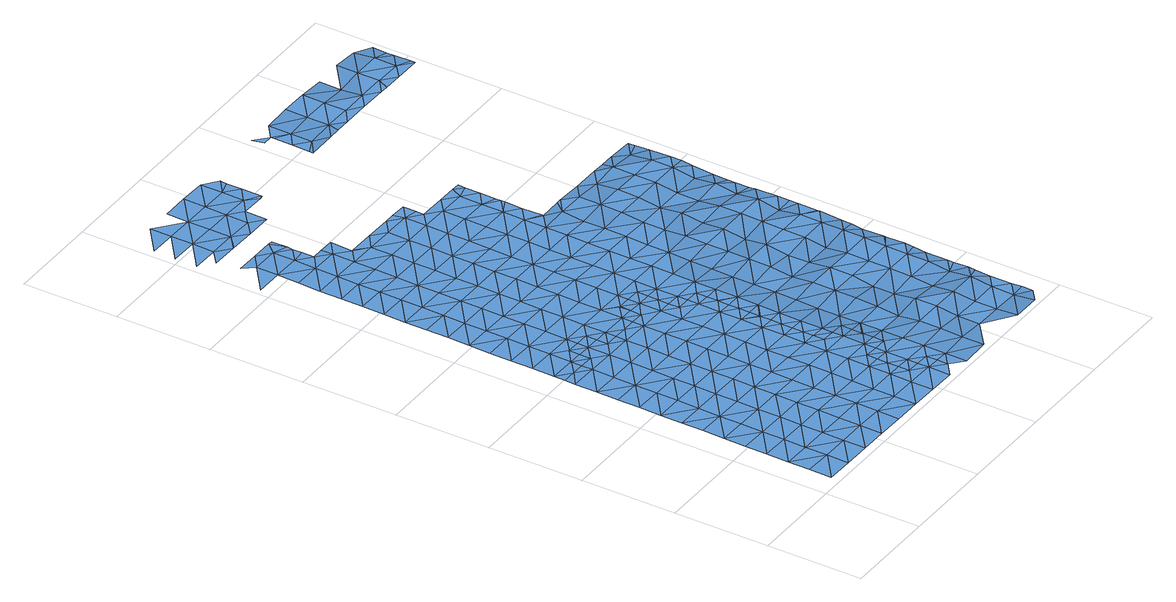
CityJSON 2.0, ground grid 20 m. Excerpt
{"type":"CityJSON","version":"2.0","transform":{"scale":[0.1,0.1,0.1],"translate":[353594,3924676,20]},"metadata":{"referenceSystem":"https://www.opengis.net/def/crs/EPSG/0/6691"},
"CityObjects":{
"waterbody1":{"type":"WaterBody","attributes":{"name":"3","class":"1140","function":"1","WaterBodyRiverFloodingRiskAttribute.description":"6","WaterBodyRiverFloodingRiskAttribute.rankOrg":"2","WaterBodyRiverFloodingRiskAttribute.adminType":"2","WaterBodyRiverFloodingRiskAttribute.scale":"L2"},"geometry":[{"type":"MultiSurface","lod":"1","boundaries":[[[0,1,2]],[[3,1,0]],[[2,1,4]],[[5,6,4]],[[7,5,4]],[[7,4,1]],[[6,8,9]],[[9,8,10]],[[3,11,1]],[[6,5,8]],[[10,12,13]],[[7,1,11]],[[3,14,11]],[[10,8,15]],[[16,17,7]],[[18,13,12]],[[10,15,12]],[[18,19,20]],[[7,11,16]],[[5,7,17]],[[5,21,8]],[[12,19,18]],[[14,22,11]],[[23,24,20]],[[22,16,11]],[[5,17,21]],[[25,20,19]],[[15,8,26]],[[24,27,28]],[[12,15,26]],[[14,29,22]],[[23,20,25]],[[23,27,24]],[[30,17,16]],[[27,31,28]],[[8,21,26]],[[32,30,16]],[[32,16,22]],[[33,21,17]],[[34,35,31]],[[12,26,36]],[[19,12,37]],[[38,39,35]],[[37,12,36]],[[40,34,31]],[[40,31,27]],[[21,41,26]],[[25,19,42]],[[34,38,35]],[[43,44,29]],[[33,41,21]],[[45,27,23]],[[17,30,33]],[[19,37,42]],[[22,29,44]],[[22,46,32]],[[23,25,45]],[[32,46,30]],[[47,37,36]],[[25,42,45]],[[36,26,48]],[[27,49,40]],[[50,38,34]],[[48,47,36]],[[22,44,46]],[[51,49,27]],[[30,52,33]],[[26,41,48]],[[53,42,37]],[[46,52,30]],[[27,45,51]],[[40,54,34]],[[34,55,50]],[[43,56,44]],[[49,54,40]],[[33,57,41]],[[58,46,44]],[[53,37,47]],[[53,59,42]],[[34,54,55]],[[45,59,51]],[[33,52,57]],[[45,42,59]],[[48,41,60]],[[46,61,52]],[[60,41,57]],[[44,56,58]],[[54,62,55]],[[48,63,47]],[[62,64,65]],[[65,55,62]],[[66,63,48]],[[63,53,47]],[[61,46,58]],[[67,54,49]],[[48,60,66]],[[51,59,68]],[[49,51,69]],[[70,64,62]],[[71,62,54]],[[69,51,68]],[[72,60,57]],[[56,73,58]],[[52,61,74]],[[57,52,75]],[[67,71,54]],[[53,76,59]],[[77,70,62]],[[71,78,62]],[[75,52,74]],[[72,66,60]],[[78,77,62]],[[67,49,69]],[[79,53,63]],[[58,80,61]],[[59,81,68]],[[56,82,73]],[[76,81,59]],[[57,75,72]],[[53,79,76]],[[61,83,74]],[[66,84,63]],[[68,85,69]],[[86,71,67]],[[80,83,61]],[[58,73,80]],[[81,85,68]],[[87,79,63]],[[74,88,75]],[[66,72,89]],[[84,87,63]],[[85,90,69]],[[66,89,84]],[[82,91,73]],[[86,67,92]],[[75,93,72]],[[90,92,67]],[[79,94,76]],[[67,69,90]],[[88,93,75]],[[80,73,95]],[[87,94,79]],[[74,83,88]],[[72,93,89]],[[96,97,80]],[[80,97,83]],[[73,91,95]],[[80,95,96]],[[82,98,91]],[[81,76,94]],[[99,85,81]],[[89,100,84]],[[93,100,89]],[[97,101,83]],[[102,92,90]],[[101,103,83]],[[83,103,88]],[[104,95,91]],[[105,91,98]],[[85,106,90]],[[81,94,99]],[[99,106,85]],[[90,107,102]],[[108,93,88]],[[103,108,88]],[[109,110,84]],[[111,104,91]],[[87,110,94]],[[84,100,109]],[[87,84,110]],[[112,100,93]],[[113,111,91]],[[114,108,103]],[[113,91,105]],[[90,115,107]],[[116,112,93]],[[117,99,94]],[[112,118,100]],[[90,106,115]],[[118,119,100]],[[100,119,109]],[[114,120,108]],[[111,113,121]],[[122,117,94]],[[117,106,99]],[[116,93,108]],[[122,94,110]],[[123,124,125]],[[115,126,107]],[[123,126,124]],[[123,107,126]],[[127,128,109]],[[120,129,108]],[[109,128,110]],[[106,130,115]],[[109,119,127]],[[131,112,116]],[[132,116,108]],[[117,133,106]],[[134,124,126]],[[135,132,108]],[[130,136,115]],[[137,138,110]],[[108,129,135]],[[136,139,115]],[[110,128,137]],[[106,133,130]],[[122,110,138]],[[126,115,139]],[[140,134,126]],[[141,116,132]],[[142,143,116]],[[122,138,144]],[[142,116,141]],[[145,146,122]],[[131,116,143]],[[147,140,126]],[[122,144,145]],[[117,122,146]],[[126,139,147]],[[148,130,133]],[[149,150,117]],[[117,151,133]],[[149,117,146]],[[147,152,140]],[[153,148,133]],[[117,150,151]],[[151,154,133]],[[154,153,133]]]}]},
"waterbody2":{"type":"WaterBody","attributes":{"name":"3","class":"1140","function":"1","WaterBodyRiverFloodingRiskAttribute.description":"6","WaterBodyRiverFloodingRiskAttribute.rankOrg":"1","WaterBodyRiverFloodingRiskAttribute.adminType":"2","WaterBodyRiverFloodingRiskAttribute.scale":"L2"},"geometry":[{"type":"MultiSurface","lod":"1","boundaries":[[[39,38,155]],[[156,155,38]],[[155,157,158]],[[156,157,155]],[[50,156,38]],[[158,159,160]],[[157,159,158]],[[160,161,162]],[[50,55,156]],[[161,163,162]],[[55,65,156]],[[65,64,156]],[[156,64,157]],[[160,159,161]],[[164,165,163]],[[64,166,157]],[[157,166,159]],[[167,163,161]],[[168,169,165]],[[164,163,167]],[[168,170,169]],[[70,166,64]],[[168,165,164]],[[161,171,167]],[[172,173,170]],[[159,166,174]],[[161,159,171]],[[168,175,170]],[[70,77,166]],[[159,174,171]],[[173,176,177]],[[77,178,166]],[[172,170,175]],[[179,77,78]],[[166,180,174]],[[181,182,177]],[[78,71,179]],[[167,171,183]],[[164,167,184]],[[164,185,168]],[[179,71,86]],[[184,167,183]],[[184,185,164]],[[185,175,168]],[[179,178,77]],[[176,173,172]],[[176,181,177]],[[186,171,174]],[[182,187,188]],[[86,92,179]],[[180,186,174]],[[166,178,180]],[[171,186,183]],[[189,190,188]],[[191,192,193]],[[175,194,172]],[[179,195,178]],[[187,182,181]],[[187,189,188]],[[196,184,183]],[[189,192,190]],[[197,175,185]],[[172,194,176]],[[179,92,195]],[[198,196,183]],[[194,175,197]],[[178,199,180]],[[200,181,176]],[[102,195,92]],[[198,183,186]],[[184,196,185]],[[193,201,202]],[[189,203,192]],[[192,204,193]],[[96,205,97]],[[96,95,205]],[[206,187,181]],[[185,207,197]],[[178,195,199]],[[200,176,194]],[[180,208,186]],[[95,104,205]],[[196,207,185]],[[101,114,103]],[[205,209,97]],[[102,107,195]],[[209,114,101]],[[101,97,209]],[[193,204,201]],[[180,199,210]],[[104,111,205]],[[107,123,195]],[[192,203,204]],[[207,211,197]],[[181,200,206]],[[123,125,195]],[[195,125,199]],[[187,212,189]],[[213,203,189]],[[208,180,210]],[[198,186,208]],[[120,114,209]],[[194,197,211]],[[125,124,199]],[[214,209,205]],[[198,215,196]],[[211,216,194]],[[194,217,200]],[[187,206,218]],[[214,205,111]],[[219,215,198]],[[124,220,199]],[[221,105,222]],[[113,105,221]],[[223,201,204]],[[203,224,204]],[[219,198,208]],[[225,224,203]],[[189,212,213]],[[121,113,221]],[[225,203,213]],[[111,121,221]],[[131,118,112]],[[187,218,212]],[[196,226,207]],[[120,209,129]],[[200,227,206]],[[224,228,204]],[[228,223,204]],[[215,226,196]],[[214,111,221]],[[118,229,119]],[[217,194,216]],[[212,230,213]],[[210,199,231]],[[210,232,208]],[[207,233,211]],[[222,234,221]],[[118,131,229]],[[235,209,214]],[[129,209,235]],[[124,134,220]],[[226,233,207]],[[127,236,128]],[[199,220,231]],[[218,206,227]],[[127,119,236]],[[223,228,237]],[[200,217,227]],[[119,229,236]],[[212,218,238]],[[131,143,229]],[[239,238,218]],[[240,230,212]],[[235,241,129]],[[134,140,220]],[[241,132,135]],[[219,208,232]],[[238,240,212]],[[135,129,241]],[[210,231,232]],[[148,242,130]],[[243,215,219]],[[137,128,244]],[[214,221,245]],[[246,141,132]],[[136,130,242]],[[247,235,214]],[[128,236,244]],[[138,137,244]],[[216,211,248]],[[216,249,217]],[[139,136,242]],[[218,227,239]],[[250,236,229]],[[221,234,245]],[[239,251,238]],[[246,143,142]],[[252,243,219]],[[253,229,143]],[[248,211,233]],[[246,132,241]],[[144,138,254]],[[142,141,246]],[[252,219,232]],[[255,152,147]],[[145,144,254]],[[256,220,140]],[[220,257,231]],[[147,139,255]],[[258,241,235]],[[138,244,254]],[[146,145,254]],[[139,242,255]],[[148,153,242]],[[256,257,220]],[[214,245,247]],[[247,258,235]],[[226,215,243]],[[259,233,226]],[[231,257,232]],[[253,143,246]],[[149,260,150]],[[260,146,254]],[[149,146,260]],[[260,151,150]],[[140,152,256]],[[216,248,249]],[[243,259,226]],[[250,229,253]],[[244,236,250]],[[227,217,261]],[[152,255,256]],[[241,262,246]],[[234,263,245]],[[153,264,242]],[[265,254,244]],[[251,239,266]],[[260,267,151]],[[258,262,241]],[[250,268,244]],[[261,217,249]],[[239,227,261]],[[232,269,252]],[[154,267,153]],[[154,151,267]],[[257,269,232]],[[259,270,233]],[[268,265,244]],[[271,247,245]],[[265,260,254]],[[255,242,264]],[[246,272,253]],[[267,264,153]],[[262,272,246]],[[248,233,270]],[[239,273,266]],[[263,271,245]],[[248,274,249]],[[275,258,247]],[[239,261,273]],[[243,252,276]],[[277,267,260]],[[272,278,253]],[[253,279,250]],[[280,259,243]],[[255,264,281]],[[256,255,282]],[[283,261,249]],[[252,269,276]],[[248,270,284]],[[285,277,260]],[[286,262,258]],[[257,256,282]],[[285,260,265]],[[287,280,243]],[[267,277,264]],[[255,281,282]],[[274,248,284]],[[274,283,249]],[[288,266,273]],[[287,243,276]],[[289,270,259]],[[282,290,257]],[[275,247,271]],[[291,273,261]],[[275,286,258]],[[268,250,279]],[[253,278,279]],[[280,289,259]],[[279,292,268]],[[269,293,276]],[[264,294,281]],[[295,271,263]],[[269,257,293]],[[286,296,262]],[[265,268,292]],[[297,285,265]],[[298,278,272]],[[299,295,263]],[[272,262,296]],[[284,270,289]],[[257,290,293]],[[273,291,288]],[[264,277,300]],[[281,301,282]],[[302,274,284]],[[261,283,291]],[[303,275,271]],[[278,298,279]],[[295,304,271]],[[264,300,294]],[[265,292,297]],[[305,280,287]],[[306,284,289]],[[307,283,274]],[[276,293,308]],[[303,286,275]],[[287,276,309]],[[298,272,296]],[[310,288,291]],[[311,300,277]],[[301,281,294]],[[312,291,283]],[[290,282,301]],[[309,276,308]],[[302,284,306]],[[302,307,274]],[[313,293,290]],[[285,297,314]],[[277,285,311]],[[315,289,280]],[[301,316,290]],[[317,296,286]],[[318,319,279]],[[320,295,299]],[[321,310,291]],[[271,304,303]],[[311,285,314]],[[322,294,300]],[[316,313,290]],[[292,319,297]],[[313,308,293]],[[305,287,309]],[[305,315,280]],[[279,298,318]],[[292,279,319]],[[323,291,312]],[[283,307,312]],[[311,322,300]],[[324,306,289]],[[291,323,321]],[[325,301,294]],[[295,326,304]],[[327,309,308]],[[286,303,317]],[[297,328,314]],[[306,324,302]],[[313,327,308]],[[299,329,320]],[[330,297,319]],[[304,331,303]],[[332,311,314]],[[333,305,309]],[[296,317,334]],[[325,294,322]],[[298,296,335]],[[324,289,315]],[[336,316,301]],[[337,307,302]],[[335,296,334]],[[318,298,335]],[[295,320,326]],[[338,315,305]],[[328,297,330]],[[303,331,317]],[[312,307,339]],[[340,336,301]],[[333,309,327]],[[329,341,320]],[[301,325,340]],[[316,342,313]],[[343,338,305]],[[344,334,317]],[[319,318,345]],[[302,324,337]],[[346,330,319]],[[337,347,307]],[[304,326,331]],[[348,324,315]],[[345,318,335]],[[349,348,315]],[[342,327,313]],[[349,315,338]],[[314,328,332]],[[341,350,320]],[[351,326,320]],[[345,346,319]],[[350,351,320]],[[343,305,333]],[[322,311,352]],[[339,307,347]],[[352,311,332]],[[352,353,322]],[[353,340,325]],[[317,331,344]],[[324,354,337]],[[316,336,342]],[[346,355,330]],[[356,324,348]],[[357,333,327]],[[325,322,353]],[[326,358,331]],[[358,326,351]],[[354,324,356]],[[359,332,328]],[[360,345,335]],[[357,343,333]],[[334,344,361]],[[335,334,362]],[[358,363,331]],[[337,354,364]],[[365,327,342]],[[328,330,359]],[[339,347,366]],[[338,343,367]],[[331,368,344]],[[347,337,369]],[[362,334,361]],[[362,360,335]],[[337,364,369]],[[359,330,355]],[[370,367,343]],[[371,372,340]],[[331,363,368]],[[368,373,344]],[[374,342,336]],[[375,347,369]],[[327,365,357]],[[340,353,371]],[[366,347,375]],[[336,340,372]],[[344,376,361]],[[373,376,344]],[[343,377,370]],[[378,353,352]],[[366,375,379]],[[346,345,380]],[[346,381,355]],[[342,374,365]],[[332,359,382]],[[352,332,383]],[[376,384,361]],[[343,357,377]],[[362,361,384]],[[378,371,353]],[[345,360,380]],[[374,336,372]],[[332,382,383]],[[365,385,357]],[[362,386,360]],[[374,385,365]],[[387,362,384]],[[381,388,355]],[[346,380,381]],[[386,362,387]],[[352,383,378]],[[359,355,388]],[[386,389,360]],[[385,390,357]],[[360,391,380]],[[357,392,377]],[[370,377,393]],[[382,359,388]],[[372,371,394]],[[395,374,372]],[[390,392,357]],[[382,396,383]],[[391,360,389]],[[388,396,382]],[[397,381,380]],[[371,378,394]],[[394,395,372]],[[391,397,380]],[[398,378,383]],[[395,399,374]],[[393,377,392]],[[381,400,388]],[[401,381,397]],[[402,390,385]],[[403,383,396]],[[400,381,401]],[[400,404,388]],[[385,374,402]],[[388,404,396]],[[394,378,398]],[[405,392,390]],[[383,403,398]],[[374,399,402]],[[404,406,396]],[[406,407,396]],[[393,392,408]],[[395,394,409]],[[403,396,407]],[[394,398,409]],[[409,410,395]],[[390,402,405]],[[403,411,398]],[[412,403,407]],[[399,395,410]],[[403,412,411]],[[413,392,405]],[[408,392,413]],[[410,414,399]],[[399,415,402]],[[411,416,398]],[[398,416,409]],[[416,417,409]],[[418,410,409]],[[419,408,413]],[[417,418,409]],[[405,402,415]],[[399,414,415]],[[420,421,410]],[[410,421,414]],[[420,410,418]],[[413,405,422]],[[419,413,423]],[[405,415,422]],[[421,424,414]],[[413,425,423]],[[415,414,424]],[[413,422,425]],[[415,426,422]],[[427,415,424]],[[426,415,427]],[[425,428,423]],[[426,429,422]],[[422,429,425]],[[430,428,425]],[[430,425,429]]]}]},
"waterbody3":{"type":"WaterBody","attributes":{"name":"3","class":"1140","function":"1","WaterBodyRiverFloodingRiskAttribute.description":"6","WaterBodyRiverFloodingRiskAttribute.rankOrg":"1","WaterBodyRiverFloodingRiskAttribute.adminType":"2","WaterBodyRiverFloodingRiskAttribute.scale":"L2"},"geometry":[{"type":"MultiSurface","lod":"1","boundaries":[[[431,432,433]],[[434,435,432]],[[436,437,434]],[[438,439,436]],[[431,440,432]],[[441,440,431]],[[434,432,440]],[[434,442,436]],[[443,440,441]],[[442,438,436]],[[444,434,440]],[[434,444,442]],[[440,443,445]],[[444,446,442]],[[444,440,446]],[[446,440,445]],[[447,448,442]],[[443,449,445]],[[450,442,446]],[[449,451,445]],[[445,451,446]],[[442,450,447]],[[451,452,446]],[[450,446,452]],[[453,447,450]],[[454,453,450]],[[454,450,452]],[[451,455,452]],[[456,452,455]],[[456,457,452]],[[452,457,454]],[[456,455,458]],[[459,453,454]],[[457,460,454]],[[460,459,454]],[[461,462,463]],[[461,464,462]],[[465,466,467]],[[468,469,463]],[[464,470,462]],[[468,463,462]],[[467,469,468]],[[471,467,468]],[[472,468,462]],[[470,472,462]],[[473,472,470]],[[471,468,474]],[[474,468,472]],[[473,475,472]],[[476,471,474]],[[475,477,472]],[[478,476,474]],[[474,472,479]],[[480,477,475]],[[479,472,477]],[[478,474,479]],[[481,479,477]],[[480,481,477]],[[482,478,479]],[[483,481,480]],[[482,479,481]],[[484,478,482]],[[483,485,481]],[[485,486,481]],[[487,485,483]],[[482,481,486]],[[487,488,485]],[[489,482,486]],[[490,486,485]],[[488,490,485]],[[491,489,486]],[[492,486,490]],[[488,493,490]],[[491,486,492]],[[493,494,490]],[[494,495,490]],[[490,495,492]],[[496,491,492]],[[497,496,492]],[[497,492,495]]]}]}
},
"vertices":[
[44,17,10],[102,62,10],[45,63,10],[101,16,10],[46,110,10],[103,155,10],[46,156,10],[102,109,10],[104,201,10],[47,202,10],[48,249,10],[158,61,10],[105,294,10],[49,295,10],[158,15,10],[105,248,10],[159,108,10],[160,154,10],[49,341,10],[106,340,10],[50,387,10],[161,200,10],[215,61,10],[108,432,10],[51,433,10],[107,386,10],[161,247,10],[108,478,10],[52,479,10],[214,15,10],[217,153,10],[52,526,10],[216,107,10],[217,199,10],[110,571,10],[53,572,10],[162,293,10],[163,339,10],[82,594,10],[54,595,10],[109,525,10],[218,246,10],[164,385,10],[271,14,10],[272,60,10],[164,431,10],[273,106,10],[220,338,10],[219,292,10],[166,524,10],[110,594,10],[165,477,10],[273,152,10],[220,384,10],[167,570,10],[139,593,10],[328,13,10],[274,198,10],[328,59,10],[221,430,10],[275,245,10],[329,105,10],[167,616,10],[276,337,10],[140,640,10],[139,617,10],[276,291,10],[223,569,10],[222,477,10],[223,523,10],[168,639,10],[195,592,10],[332,244,10],[385,58,10],[330,151,10],[331,197,10],[278,430,10],[196,639,10],[196,616,10],[277,384,10],[386,104,10],[279,476,10],[384,12,10],[387,150,10],[333,336,10],[279,522,10],[224,592,10],[334,383,10],[387,196,10],[332,290,10],[280,568,10],[442,57,10],[252,591,10],[388,243,10],[335,429,10],[414,81,10],[414,104,10],[414,127,10],[441,11,10],[335,475,10],[389,289,10],[415,150,10],[280,591,10],[415,173,10],[442,80,10],[470,33,9],[336,521,10],[308,590,10],[444,196,10],[390,335,10],[390,382,10],[471,80,9],[417,266,10],[471,56,9],[416,173,10],[337,567,10],[445,242,10],[392,474,10],[417,289,10],[417,311,10],[444,172,10],[471,79,9],[391,428,10],[309,614,10],[310,637,10],[309,637,10],[338,613,10],[418,335,10],[418,358,10],[472,172,9],[365,544,10],[445,265,10],[473,218,8],[393,520,10],[338,637,10],[473,195,9],[365,567,10],[419,381,10],[419,404,10],[366,590,10],[366,636,10],[473,219,8],[474,242,8],[474,265,8],[419,405,10],[419,427,10],[420,450,10],[366,613,10],[393,544,10],[420,473,10],[421,496,10],[421,497,10],[367,636,10],[421,543,10],[421,520,10],
[54,618,10],[111,617,10],[111,664,10],[55,665,10],[112,710,10],[55,711,10],[113,756,10],[56,757,10],[57,803,10],[114,848,10],[58,849,10],[168,663,10],[114,802,10],[115,894,10],[58,895,10],[59,942,10],[170,755,10],[117,987,10],[60,988,10],[169,709,10],[116,941,10],[117,1033,10],[61,1034,10],[225,662,10],[224,615,10],[226,708,10],[118,1080,10],[61,1080,10],[170,801,10],[171,847,10],[172,893,10],[226,754,10],[119,1126,10],[62,1126,10],[120,1172,11],[63,1173,11],[7,1220,11],[64,1219,11],[65,1265,11],[173,986,10],[281,614,10],[228,846,10],[173,940,10],[227,800,10],[282,661,10],[174,1032,10],[93,1287,11],[47,1288,11],[120,1218,11],[121,1264,11],[443,103,10],[175,1079,10],[229,892,10],[283,753,10],[443,149,10],[282,707,10],[229,939,10],[176,1171,11],[149,1194,11],[499,103,8],[285,845,10],[230,985,10],[231,1031,10],[176,1125,10],[284,799,10],[338,660,10],[499,56,8],[498,10,8],[141,1287,11],[149,1241,11],[149,1221,11],[285,892,10],[232,1078,10],[150,1253,11],[446,288,10],[174,1194,11],[339,706,10],[340,752,10],[286,938,10],[555,9,12],[500,149,8],[446,334,10],[150,1286,11],[204,1147,10],[232,1124,10],[205,1194,11],[501,195,7],[394,566,10],[341,845,10],[447,381,10],[555,55,12],[502,241,6],[556,102,13],[287,984,10],[288,1030,10],[503,333,5],[208,1147,10],[341,799,10],[502,287,5],[448,427,10],[394,612,10],[395,659,10],[396,705,10],[557,148,13],[342,891,10],[449,473,10],[288,1077,10],[558,194,7],[612,54,8],[450,565,10],[505,426,6],[261,1146,10],[449,519,10],[504,380,6],[397,751,10],[343,937,10],[613,101,8],[558,240,11],[289,1123,10],[344,1029,10],[614,147,13],[397,798,10],[506,518,6],[559,286,12],[560,332,12],[399,890,10],[451,611,10],[452,658,10],[345,1076,10],[344,983,10],[505,472,6],[614,193,13],[398,844,10],[318,1145,10],[400,936,10],[452,704,10],[346,1122,10],[561,379,12],[453,750,10],[508,611,6],[669,53,9],[615,239,6],[561,425,7],[616,285,5],[668,7,13],[507,564,6],[508,657,8],[401,1028,10],[670,146,14],[670,100,8],[456,889,10],[400,982,10],[402,1075,10],[454,797,10],[455,843,10],[341,1145,10],[563,518,12],[374,1099,10],[510,749,9],[562,471,12],[456,935,10],[509,703,8],[671,192,8],[617,331,12],[617,378,13],[726,52,8],[375,1144,10],[564,564,12],[374,1116,10],[457,981,10],[564,610,12],[726,99,9],[511,796,9],[619,470,5],[725,6,14],[618,424,7],[727,145,14],[620,517,12],[511,842,8],[672,238,12],[673,284,13],[566,702,8],[458,1027,10],[484,912,11],[430,1098,10],[565,656,12],[753,28,11],[567,748,8],[512,888,13],[728,191,8],[673,330,13],[674,377,13],[459,1074,10],[485,958,10],[485,914,11],[754,51,10],[754,75,8],[620,563,6],[621,609,13],[486,1004,10],[675,423,7],[486,995,10],[568,841,13],[755,122,8],[676,469,13],[730,330,13],[729,237,13],[729,283,13],[755,153,10],[486,1015,10],[567,795,13],[470,1097,10],[531,911,13],[756,167,11],[487,1050,10],[541,911,13],[622,655,8],[623,701,13],[756,200,9],[623,747,8],[487,1081,10],[756,214,9],[569,887,13],[678,608,14],[488,1097,10],[731,376,14],[732,422,14],[676,516,13],[677,562,14],[757,260,8],[624,794,14],[758,306,12],[758,287,10],[732,468,14],[759,348,10],[625,840,14],[759,352,10],[626,886,9],[598,910,11],[679,654,14],[679,700,8],[733,515,14],[759,399,9],[735,607,14],[680,746,8],[760,444,12],[760,421,11],[681,793,14],[734,561,6],[761,491,14],[682,839,14],[761,496,14],[762,538,13],[654,909,12],[735,653,8],[736,699,14],[762,583,13],[762,556,13],[682,885,15],[737,745,8],[738,792,15],[763,630,11],[763,644,10],[764,676,9],[682,908,12],[764,691,9],[765,722,9],[738,838,15],[711,908,12],[765,768,12],[739,884,9],[766,815,15],[766,791,14],[768,907,9],[767,860,12],[767,892,10],
[94,1334,11],[66,1358,11],[38,1335,11],[67,1404,11],[9,1359,11],[68,1450,11],[10,1405,11],[68,1496,11],[11,1451,11],[123,1357,11],[97,1334,11],[124,1449,11],[151,1333,11],[124,1403,11],[179,1356,11],[180,1402,11],[182,1495,11],[125,1495,11],[207,1332,11],[181,1448,11],[208,1379,11],[237,1401,11],[238,1494,11],[238,1447,11],[259,1378,11],[265,1381,11],[266,1423,11],[265,1378,11],[267,1470,11],[266,1455,11],[435,1384,11],[464,1397,11],[436,1421,11],[435,1375,11],[409,1491,11],[415,1467,11],[436,1467,11],[465,1443,11],[436,1460,11],[492,1374,14],[465,1490,11],[521,1396,15],[519,1374,14],[521,1442,15],[548,1373,15],[522,1489,15],[577,1395,15],[579,1488,15],[578,1441,15],[605,1372,16],[634,1395,16],[635,1441,11],[662,1371,16],[636,1487,11],[691,1394,16],[691,1440,16],[680,1371,16],[719,1370,17],[692,1486,16],[747,1393,17],[749,1485,11],[748,1439,17],[775,1369,17],[775,1378,17],[776,1415,15],[777,1462,15],[776,1432,15]
]}
